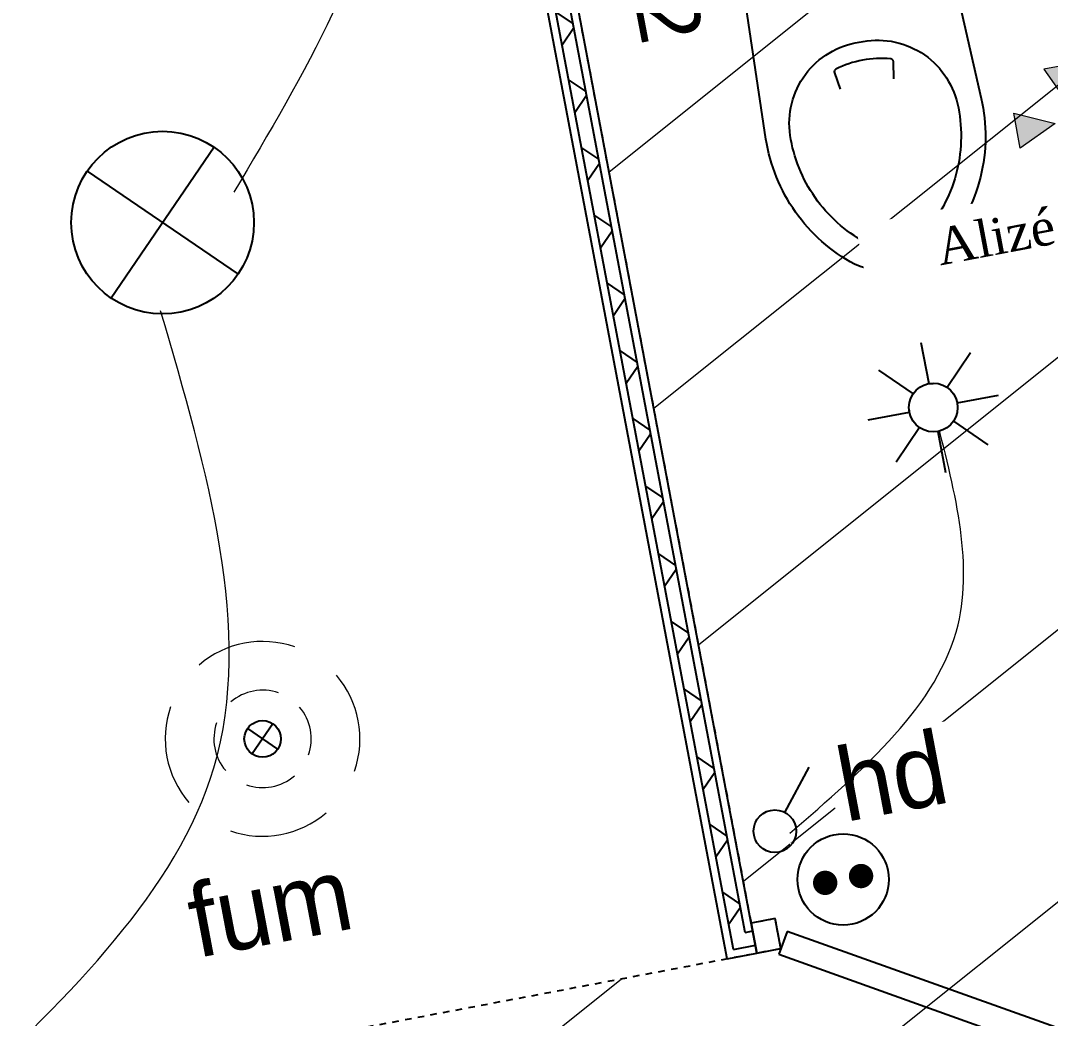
# Model space of a CAD drawing. Header units: centimetres. Extents: x 209280 to 319866, y -365283 to -277503.
# Drawn here: x 242694 to 244386, y -334507 to -332869 of the extents above; entities that cross this region are included whole.
import ezdxf

# ---------------------------------------------------------------- set-up
doc = ezdxf.new("R2010")
doc.units = ezdxf.units.CM
doc.linetypes.add('Style de ligne -1', pattern=[0.41664, 0.20828, -0.20836])
doc.layers.get('0').update_dxf_attribs({"color": 252})
doc.layers.add('3-BAT C-Niveau 1', color=252, linetype='Continuous')
doc.layers.add('prlm-VMC', color=93, linetype='Continuous')
doc.layers.add('prlm-ELEC-CFO', color=1, linetype='Continuous', lineweight=25)
doc.layers.add('prlm-ELEC-SSI', color=6, linetype='Continuous', lineweight=25)
doc.styles.add('Helvetica', font='arial.ttf')
doc.styles.add('prlm-elec-cfo', font='comic.ttf', dxfattribs={"height": 12})
doc.styles.add('prlm-elec-ssi', font='comic.ttf', dxfattribs={"height": 12})
doc.styles.add('prlm-vmc', font='pala.ttf', dxfattribs={"height": 14})

# ---------------------------------------------------------------- blocks, each defined once
blk = doc.blocks.new('xi.fum')
at = {"color": 0}
blk.add_wipeout([(-10.61, -10.61), (-15, 0), (-10.61, 10.61), (0, 15), (10.61, 10.61), (15, 0), (10.61, -10.61), (0, -15)], dxfattribs=at).dxf.layer = 'prlm-ELEC-SSI'
at = {"layer": 'prlm-ELEC-SSI', "color": 0}
for points in [[(-2.12, 2.12), (2.12, -2.12)], [(2.12, 2.12), (-2.12, -2.12)]]:
    blk.add_lwpolyline(points, dxfattribs=at)
blk.add_circle((0, 0), 3, dxfattribs=at)
at = {"layer": 'prlm-ELEC-SSI', "color": 0, "lineweight": 13}
for radius, start, end in [(16, 60, 120), (16, 150, 210), (8, 60, 120), (16, 330, 30), (8, 150, 210), (8, 330, 30), (8, 240, 300), (16, 240, 300)]:
    blk.add_arc((0, 0), radius, start, end, dxfattribs=at)
blk = doc.blocks.new('xi.bep')
at = {"layer": 'prlm-VMC', "linetype": 'ByBlock', "lineweight": 5}
h = blk.add_hatch(color=0, dxfattribs=at)
h.paths.add_polyline_path([(0, 2.74), (2.92, 9.1), (-2.92, 9.1)])
h.paths.add_polyline_path([(9.1, -2.92), (9.1, 2.92), (2.74, 0)])
h.paths.add_polyline_path([(2.92, -9.1), (0, -2.74), (-2.92, -9.1)])
h.paths.add_polyline_path([(-9.1, -2.92), (-2.74, 0), (-9.1, 2.92)])
at = {"layer": 'prlm-VMC', "color": 0, "linetype": 'ByBlock', "lineweight": 5, "flags": 128}
for points in [[(2.92, 9.1), (-2.92, 9.1), (0, 2.74)], [(-9.1, -2.92), (-9.1, 2.92), (-2.74, 0)], [(9.1, 2.92), (9.1, -2.92), (2.74, 0)], [(-2.92, -9.1), (2.92, -9.1), (0, -2.74)]]:
    blk.add_lwpolyline(points, close=True, dxfattribs=at)
blk = doc.blocks.new('xi.PCHD')
at = {"color": 0, "lineweight": 5}
blk.add_wipeout([(-7.5, -7.5), (7.5, -7.5), (7.5, 7.5), (-7.5, 7.5)], dxfattribs=at).dxf.layer = 'prlm-ELEC-CFO'
at = {"layer": 'prlm-ELEC-CFO', "color": 0, "linetype": 'ByBlock', "lineweight": 5, "const_width": 2}
for points in [[(-4, 0, 1), (-2, 0, 1)], [(2, 0, 1), (4, 0, 1)]]:
    blk.add_lwpolyline(points, format="xyb", close=True, dxfattribs=at)
at = {"layer": 'prlm-ELEC-CFO', "color": 0, "linetype": 'ByBlock', "lineweight": -2}
blk.add_circle((0, 0), 7.5, dxfattribs=at)
blk = doc.blocks.new('xi.SA')
at = {"layer": 'prlm-ELEC-CFO', "color": 0}
blk.add_lwpolyline([(0.2, -1.28), (5.5, 5.28)], dxfattribs=at)
blk.add_circle((-2, -4), 3.5, dxfattribs=at)
blk = doc.blocks.new('xi.PTCE')
at = {"layer": 'prlm-ELEC-CFO', "color": 0}
for points in [[(-10.61, 10.61), (10.61, -10.61)], [(10.61, 10.61), (-10.61, -10.61)]]:
    blk.add_lwpolyline(points, dxfattribs=at)
at = {"layer": 'prlm-ELEC-CFO', "color": 0, "linetype": 'ByBlock'}
blk.add_circle((0, 0), 15, dxfattribs=at)
blk = doc.blocks.new('xi.SPOT')
at = {"color": 0, "lineweight": 5}
blk.add_wipeout([(-4, 0), (-2.83, -2.83), (0, -4), (2.83, -2.83), (4, 0), (2.83, 2.83), (0, 4), (-2.83, 2.83)], dxfattribs=at).dxf.layer = 'prlm-ELEC-CFO'
at = {"layer": 'prlm-ELEC-CFO', "color": 0, "linetype": 'ByBlock', "lineweight": -2, "flags": 128}
for points in [[(0, 10.88), (0, 4)], [(-7.69, 7.69), (-2.83, 2.83)], [(7.69, 7.69), (2.83, 2.83)], [(-10.88, 0), (-4, 0)], [(4, 0), (10.88, 0)], [(-2.83, -2.83), (-7.69, -7.69)], [(2.83, -2.83), (7.69, -7.69)], [(0, -4), (0, -10.88)]]:
    blk.add_lwpolyline(points, dxfattribs=at)
at = {"layer": 'prlm-ELEC-CFO', "color": 0, "linetype": 'ByBlock', "lineweight": -2}
blk.add_circle((0, 0), 4, dxfattribs=at)

msp = doc.modelspace()

# ---------------------------------------------------------------- hatches: boundary and pattern name
at = {"linetype": 'Continuous'}
h = msp.add_hatch(dxfattribs=at)
h.set_pattern_fill('02_ISOLANT', color=256, scale=10, angle=100.723595, style=0, pattern_type=2)
h.set_pattern_definition([(145.723595, (88960.93, 134700.79), (-45.054865, -66.106423), []), (235.723595, (88960.93, 134700.79), (-66.106423, 45.054865), [])])
h.paths.add_polyline_path([(243864.897, -334394.25), (243884.012, -334366.203), (243517.044, -332428.453), (243493.463, -332432.918)])
h = msp.add_hatch(dxfattribs=at)
h.set_pattern_fill('02_ISOLANT', color=256, scale=10, angle=10.723595, style=0, pattern_type=2)
h.set_pattern_definition([(55.723595, (88960.93, 134700.79), (-66.106423, 45.054865), []), (145.723595, (88960.93, 134700.79), (45.054865, 66.106423), [])])
h.paths.add_polyline_path([(243884.012, -334366.203), (243864.897, -334394.25), (243901.25, -334387.365), (243896.785, -334363.784)])
at = {"layer": '3-BAT C-Niveau 1', "linetype": 'Continuous', "lineweight": 18}
h = msp.add_hatch(dxfattribs=at)
h.set_pattern_fill('BA 13', color=9, scale=10, style=0, pattern_type=2)
h.set_pattern_definition([(218.65981, (88960.93, 134700.8), (-199.24783, 287.75041), [])])
h.paths.add_polyline_path([(246408.426, -331503.471), (246520.896, -332097.359), (246562.361, -332316.316), (247230.085, -332189.863), (247230.07, -332189.785), (249696.52, -331722.657), (249967.919, -333155.76), (247513.039, -333620.873), (247493.323, -333516.781), (246259.599, -333750.42), (246287.513, -333897.8), (245732.232, -334002.959), (245741.653, -334052.522), (247481.412, -333722.59), (247704.693, -334901.614), (244779.661, -335455.533), (244908.283, -336115.278), (243821.031, -336321.18), (243695.772, -335659.761), (242737.804, -335841.18), (242514.7, -334663.095), (243942.955, -334392.615), (243933.668, -334343.567), (243894.394, -334351.007), (243602.567, -332810.333), (244486.359, -332640.133), (244778.648, -334183.547), (244828.817, -334174.046), (244395.268, -331884.72)])

# ---------------------------------------------------------------- linework, layer by layer
at = {"linetype": 'Continuous'}
for p, q in [((243884.012, -334366.203), (243517.044, -332428.453)), ((243884.012, -334366.203), (243517.044, -332428.453)), ((243854.543, -334409.441), (243480.69, -332435.337)), ((243864.897, -334394.25), (243493.463, -332432.918)), ((243864.897, -334394.25), (243493.463, -332432.918)), ((243933.667, -334343.568), (243894.366, -334351.011)), ((243894.366, -334351.011), (243903.672, -334400.149)), ((243942.973, -334392.706), (243933.667, -334343.568)), ((243884.012, -334366.203), (243896.785, -334363.784)), ((243884.012, -334366.203), (243896.785, -334363.784)), ((243864.897, -334394.25), (243901.25, -334387.365)), ((243864.897, -334394.25), (243901.25, -334387.365)), ((243903.672, -334400.149), (243942.973, -334392.706)), ((243939.605, -334402.127), (244721.178, -334681.492))]:
    msp.add_line(p, q, dxfattribs=at)
at = {"linetype": 'Continuous', "lineweight": 25}
for p, q in [((243894.366, -334351.011), (243529.816, -332426.034)), ((243854.543, -334409.441), (243480.69, -332435.337)), ((243903.669, -334400.138), (243894.366, -334351.011)), ((243854.543, -334409.441), (243903.669, -334400.138))]:
    msp.add_line(p, q, dxfattribs=at)
at = {"linetype": 'Continuous', "flags": 128}
for points in [[(243872.52, -332757.994), (244203.759, -332695.407), (244272.2, -332996.23, -0.11633375), (244270.883, -333125.522, -0.11614379), (244212.016, -333240.552, -0.14772698), (244142.062, -333276.973, -0.14772467), (244063.819, -333268.602), (244063.739, -333268.568, -0.11673047), (243966.96, -333182.948, -0.11595242), (243918.46, -333063.069)], [(244071.584, -332903.973), (244071.724, -332903.941, -0.19799179), (244173.249, -332921.197, -0.19808078), (244233.076, -333005.149, -0.11491936), (244232.161, -333115.029), (244232.145, -333115.097, -0.11552567), (244182.731, -333213.214, -0.14277762), (244134.635, -333237.668, -0.14277762), (244080.932, -333232.448, -0.11483173), (243999.193, -333159.223), (243999.085, -333159.069, -0.11536819), (243958.239, -333057.079, -0.19808078), (243983.31, -332957.086, -0.19802267), (244071.584, -332903.973)]]:
    msp.add_lwpolyline(points, format="xyb", close=True, dxfattribs=at)
msp.add_lwpolyline([(244128.779, -332964.303), (244127.923, -332936.071, 0.19203189), (244126.5, -332932.793), (244126.487, -332932.78), (244126.474, -332932.767, 0.18746335), (244123.346, -332931.237, 0.0696874), (244077.255, -332933.432), (244077.154, -332933.451, 0.0696875), (244033.436, -332948.225, 0.17618016), (244031.006, -332950.76), (244030.977, -332950.827, 0.18073037), (244030.926, -332954.361), (244030.939, -332954.396), (244040.344, -332981.012)], format="xyb", dxfattribs=at)
at = {"layer": '3-BAT C-Niveau 1', "linetype": 'Style de ligne -1', "ltscale": 50.8}
for p, q in [((243894.394, -334351.007), (243602.567, -332810.333)), ((243933.668, -334343.567), (243894.394, -334351.007)), ((243942.955, -334392.615), (243933.668, -334343.567)), ((242514.7, -334663.095), (243942.955, -334392.615))]:
    msp.add_line(p, q, dxfattribs=at)
at = {"layer": 'prlm-ELEC-CFO', "lineweight": 13}
msp.add_spline([(243180.675, -331916.56), (243298.425, -332556.16), (243044.211, -333150.387)], degree=3, dxfattribs=at)

# ---------------------------------------------------------------- block references
at = {"layer": 'prlm-ELEC-CFO', "xscale": 10, "yscale": 10, "zscale": 10, "rotation": 10.72360141139323}
msp.add_blockref('xi.PTCE', (242927.068, -333200.418), dxfattribs=at)
at = {"layer": 'prlm-VMC', "ltscale": 50, "xscale": 10, "yscale": 10, "zscale": 10, "rotation": 10.72360141139323}
msp.add_blockref('xi.bep', (244420.333, -333032.538), dxfattribs=at)

# ---------------------------------------------------------------- texts
at = {"insert": (243978.881, -332619.613), "char_height": 151.30859, "attachment_point": 2, "rotation": 280.723595, "line_spacing_factor": 0.834288, "style": 'Helvetica'}
msp.add_mtext('Wc\\P{\\H0.6752x;1,41m2}\\P', dxfattribs=at)

# ---------------------------------------------------------------- next in the draw order: block references
at = {"layer": 'prlm-ELEC-SSI', "xscale": 10, "yscale": 10, "zscale": 10, "rotation": 10.72360141139323}
msp.add_blockref('xi.fum', (243091.327, -334048.331), dxfattribs=at)

# ---------------------------------------------------------------- next in the draw order: texts
at = {"layer": 'prlm-ELEC-CFO', "lineweight": 20, "insert": (244125.462, -334110.274), "char_height": 120, "attachment_point": 5, "rotation": 10.723601, "line_spacing_factor": 0.8, "style": 'prlm-elec-cfo', "bg_fill": 3, "box_fill_scale": 1.1, "bg_fill_color": 256, "bg_fill_transparency": 0}
msp.add_mtext('hd', dxfattribs=at)
at = {"layer": 'prlm-ELEC-SSI', "lineweight": 20, "insert": (243092.31, -334265.618), "char_height": 120, "attachment_point": 2, "rotation": 10.723601, "line_spacing_factor": 0.8, "style": 'prlm-elec-ssi', "bg_fill": 3, "box_fill_scale": 0.95, "bg_fill_color": 256, "bg_fill_transparency": 0}
msp.add_mtext('fum', dxfattribs=at)
at = {"layer": 'prlm-VMC', "ltscale": 25, "insert": (244394.614, -333204.807), "char_height": 60, "width": 586.14744, "attachment_point": 5, "rotation": 10.723601, "line_spacing_factor": 0.8, "style": 'prlm-vmc', "bg_fill": 2}
msp.add_mtext('Alizé A 30', dxfattribs=at)

# ---------------------------------------------------------------- next in the draw order: linework, layer by layer
at = {"layer": 'prlm-ELEC-CFO', "lineweight": 13}
msp.add_spline([(242597.441, -334638.173), (243011.31, -334095.685), (242923.855, -333345.324)], degree=3, dxfattribs=at)

# ---------------------------------------------------------------- next in the draw order: block references
at = {"layer": 'prlm-ELEC-CFO', "xscale": 10, "yscale": 10, "zscale": 10, "rotation": 10.72360141139323}
msp.add_blockref('xi.PCHD', (244045.191, -334279.214), dxfattribs=at)

# ---------------------------------------------------------------- next in the draw order: linework, layer by layer
at = {"linetype": 'Continuous'}
for p, q in [((243953.069, -334364.461), (243939.605, -334402.127)), ((244734.641, -334643.826), (243953.069, -334364.461))]:
    msp.add_line(p, q, dxfattribs=at)
at = {"layer": 'prlm-ELEC-CFO', "lineweight": 13}
msp.add_spline([(243957.767, -334203.037), (244233.973, -333860.91), (244195.702, -333512.583)], degree=3, dxfattribs=at)

# ---------------------------------------------------------------- next in the draw order: block references
at = {"layer": 'prlm-ELEC-CFO', "xscale": 10, "yscale": 10, "zscale": 10, "rotation": 10.72360141139323}
msp.add_blockref('xi.SA', (243945.338, -334156.993), dxfattribs=at)

# ---------------------------------------------------------------- next in the draw order: block references
msp.add_blockref('xi.SPOT', (244193.342, -333504.048), dxfattribs=at)

doc.saveas('drawing.dxf')
